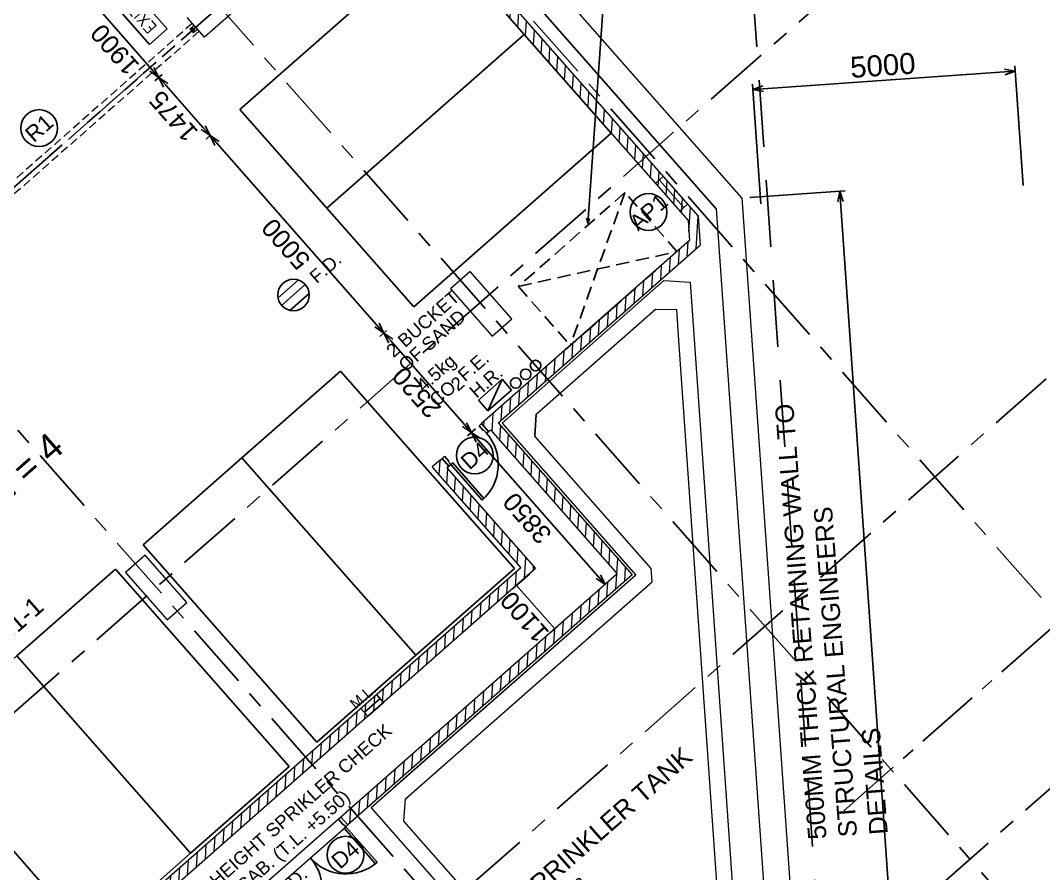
# Model space of a CAD drawing. Header units: millimetres. Extents: x 833681652 to 834427839, y 817425676 to 818089765.
# Drawn here: x 834360221 to 834379671, y 817967888 to 817984111 of the extents above; entities that cross this region are included whole.
import ezdxf
from ezdxf.enums import TextEntityAlignment as Align

# ---------------------------------------------------------------- set-up
doc = ezdxf.new("R2010")
doc.units = ezdxf.units.MM
doc.header["$LTSCALE"] = 100
for name, pattern in [('CENTER', [2, 1.25, -0.25, 0.25, -0.25]), ('Grid Line', [22.225, 12.7, -3.175, 3.175, -3.175]), ('Hidden', [9.525, 6.35, -3.175]), ('HIDDENX2', [19.05, 12.7, -6.35])]:
    doc.linetypes.add(name, pattern=pattern)
for name, color, linetype in [('A-COLS', 3, 'Continuous'), ('DLN020__', 6, 'Continuous'), ('DLN030_1', 1, 'Continuous'), ('DLN0401_', 7, 'Continuous'), ('DLN043__Room Name', 7, 'Continuous'), ('DLN052__', 7, 'Continuous'), ('DLN210__', 7, 'Continuous'), ('DLN220__', 7, 'Continuous'), ('DLN318__Louvres', 6, 'Continuous'), ('DLN323__Window & Door openings', 7, 'Continuous'), ('DLN580__', 4, 'Continuous'), ('DLN660', 1, 'Continuous'), ('DLN810__', 1, 'Continuous'), ('DLN910__', 3, 'Continuous'), ('FITDOOR', 7, 'Continuous'), ('HOZE REEL', 1, 'Continuous')]:
    doc.layers.add(name, color=color, linetype=linetype)
for name, color, linetype, lineweight in [('A-DOOR', 6, 'Continuous', 9), ('A-WALL', 7, 'Continuous', 9), ('DLN040__', 3, 'Continuous', 0)]:
    doc.layers.add(name, color=color, linetype=linetype, lineweight=lineweight)
doc.styles.add('romans', font='romans.shx')
doc.styles.get("Standard").update_dxf_attribs({"font": 'swiss.ttf'})
doc.styles.add('Swis721tBT', font='swissl.ttf')
doc.dimstyles.new('INTDIM', dxfattribs={"dimtxt": 200, "dimasz": 125, "dimexe": 100, "dimexo": 150, "dimgap": 80, "dimtad": 1, "dimdec": 0, "dimzin": 9, "dimdsep": 46, "dimtxsty": 'Swis721tBT', "dimblk": 'OPEN30', "dimcen": -125, "dimclrd": 256, "dimclre": 256, "dimclrt": 2, "dimaunit": 1, "dimadec": 1, "dimazin": 0, "dimtfac": 0.444444, "dimtdec": 0, "dimtix": 1, "dimtmove": 2, "dimatfit": 3, "dimldrblk": 'OPEN30', "dimfxl": 0, "dimtolj": 1, "dimlwd": -1, "dimlwe": -1, "dimarcsym": 0})
doc.dimstyles.new('INTDIM350', dxfattribs={"dimtxt": 350, "dimasz": 200, "dimexe": 100, "dimexo": 150, "dimgap": 100, "dimtad": 1, "dimdec": 0, "dimzin": 9, "dimdsep": 46, "dimtxsty": 'Swis721tBT', "dimblk": 'OPEN30', "dimcen": -125, "dimclrd": 256, "dimclre": 256, "dimclrt": 2, "dimaunit": 1, "dimadec": 1, "dimazin": 0, "dimtfac": 0.444444, "dimtdec": 0, "dimtix": 1, "dimtmove": 2, "dimatfit": 3, "dimldrblk": 'OPEN30', "dimfxl": 0, "dimtolj": 1, "dimlwd": -1, "dimlwe": -1, "dimarcsym": 0})
pattern_1 = [(86.3502, (834261331.75, 817978739.76), (-158.42802, 10.10571), [])]

# ---------------------------------------------------------------- blocks, each defined once
blk = doc.blocks.new('DLN_Parking - Parking - 2500 x 5000 _WL_-1233168-Car Park_B2_F')
at = {"layer": 'DLN660'}
for p, q in [((0, 0), (0, 5000)), ((0, 5000), (2500, 5000)), ((2500, 5000), (2500, 0)), ((2500, 0), (0, 0))]:
    blk.add_line(p, q, dxfattribs=at)
blk = doc.blocks.new('DLN_Parking - Parking - 2500 x 5000 _WL_-V2-Car Park_B2_F')
at = {"layer": 'DLN660'}
for p, q in [((2500, 0), (0, 0)), ((0, 0), (0, -5000)), ((2500, -5000), (2500, 0)), ((0, -5000), (2500, -5000))]:
    blk.add_line(p, q, dxfattribs=at)
blk = doc.blocks.new('DR1CD-flat-11')
at = {"layer": 'FITDOOR'}
for p, q in [((0, 0), (45, 0)), ((0, -900), (0, 0)), ((45, 0), (45, -900)), ((0, -900), (45, -900))]:
    blk.add_line(p, q, dxfattribs=at)
blk = doc.blocks.new('DR1CM-flat-11')
at = {"layer": 'FITDOOR', "color": 6}
blk.add_arc((0, 0), 900, 270, 0, dxfattribs=at)
blk = doc.blocks.new('DLN-Single Door - Opening 2 - 950 x2138 _WH_-1922936-Car Park_B2_F-flat-11')
at = {"layer": 'A-WALL', "lineweight": 25}
for p, q in [((-500, -100), (-500, 100)), ((500, -100), (500, 100))]:
    blk.add_line(p, q, dxfattribs=at)
at = {"layer": 'FITDOOR'}
for p, q in [((-438, 100), (-500, 100)), ((-500, 62), (-500, 100)), ((-488, 62), (-500, 62)), ((-438, -25), (-438, 100)), ((437, 100), (500, 100)), ((437, -25), (437, 100)), ((488, 62), (500, 62)), ((500, 62), (500, 100)), ((-500, -100), (-500, -63)), ((-488, -63), (-500, -63)), ((-450, -100), (-500, -100)), ((-450, -100), (-450, -25)), ((-438, -25), (-450, -25)), ((437, -25), (450, -25)), ((450, -100), (450, -25)), ((450, -100), (500, -100)), ((488, -63), (500, -63)), ((500, -100), (500, -63))]:
    blk.add_line(p, q, dxfattribs=at)
at = {"layer": 'A-WALL'}
for name in ['DR1CD-flat-11', 'DR1CM-flat-11']:
    blk.add_blockref(name, (-450, -100), dxfattribs=at)
blk = doc.blocks.new('DLN-Single Door - Opening 5 -  950 x 2025 _WH_-1665005-Car Park_B2_F-flat-11')
at = {"layer": 'A-WALL'}
blk.add_blockref('DLN-Single Door - Opening 2 - 950 x2138 _WH_-1922936-Car Park_B2_F-flat-11', (5, 0), dxfattribs=at)
blk = doc.blocks.new('_Open30')
at = {"color": 0, "linetype": 'ByBlock', "lineweight": -2}
for p, q in [((-1, 0.268), (0, 0)), ((0, 0), (-1, -0.268)), ((0, 0), (-1, 0))]:
    blk.add_line(p, q, dxfattribs=at)
blk = doc.blocks.new('*D177')
at = {"layer": 'Defpoints', "color": 0}
for p in [(834373936, 817980735, 0), (834376943, 817964483), (834375081, 817964353, 0)]:
    blk.add_point(p, dxfattribs=at)
at = {"layer": 'DLN030_1', "linetype": 'Continuous'}
for p, q in [((834374086, 817980745), (834375897, 817980872)), ((834375811, 817980666), (834376929, 817964683)), ((834375231, 817964364), (834377042, 817964490))]:
    blk.add_line(p, q, dxfattribs=at)
at = {"layer": 'DLN030_1', "xscale": 200, "yscale": 200, "zscale": 200}
for p, rotation in [((834375797, 817980865), 94.0003522540779), ((834376943, 817964483), 274.0003522540779)]:
    blk.add_blockref('_Open30', p, dxfattribs=dict(at, rotation=rotation))
blk = doc.blocks.new('*D176')
at = {"layer": 'Defpoints', "color": 0}
for p in [(834379130, 817983147), (834379293, 817980821, 0), (834374305, 817980472, 0)]:
    blk.add_point(p, dxfattribs=at)
at = {"layer": 'DLN030_1', "linetype": 'Continuous'}
for p, q in [((834374342, 817982812), (834378931, 817983133)), ((834379282, 817980970), (834379123, 817983246)), ((834374295, 817980622), (834374136, 817982898))]:
    blk.add_line(p, q, dxfattribs=at)
at = {"layer": 'DLN030_1', "xscale": 200, "yscale": 200, "zscale": 200}
for p, rotation in [((834379130, 817983147), 3.998789633667686), ((834374142, 817982798), 183.9987896336677)]:
    blk.add_blockref('_Open30', p, dxfattribs=dict(at, rotation=rotation))
at = {"layer": 'DLN030_1', "color": 2, "insert": (834376616, 817983257), "char_height": 400, "attachment_point": 5, "rotation": 3.9988, "style": 'Swis721tBT'}
blk.add_mtext('\\A1;5000', dxfattribs=at)
blk = doc.blocks.new('FSHR-V02')
for p, q in [((0, 0), (600, -273)), ((0, 0), (600, 0)), ((0, -273), (0, 0)), ((600, 0), (600, -273)), ((600, -273), (0, -273))]:
    blk.add_line(p, q)
blk = doc.blocks.new('DR1CD')
at = {"layer": 'FITDOOR'}
for p, q in [((0, 1), (45, 1)), ((0, 1), (0, 0)), ((45, 0), (45, 1)), ((0, 0), (45, 0))]:
    blk.add_line(p, q, dxfattribs=at)
blk = doc.blocks.new('DR2M')
at = {"layer": 'FITDOOR', "color": 6}
for centre, start, end in [((0, 0), 0, 90), ((1, 0), 90, 180)]:
    blk.add_arc(centre, 0.5, start, end, dxfattribs=at)
blk = doc.blocks.new('DR1AD')
at = {"layer": 'FITDOOR'}
for p, q in [((-45, 1), (0, 1)), ((-45, 1), (-45, 0)), ((0, 0), (0, 1)), ((-45, 0), (0, 0))]:
    blk.add_line(p, q, dxfattribs=at)
blk = doc.blocks.new('A$C35003EDD')
at = {"layer": 'A-WALL', "color": 1}
for p, q in [((834369048, 817977893), (834367716, 817976720)), ((834367839, 817976562), (834369190, 817977751))]:
    blk.add_line(p, q, dxfattribs=at)
at = {"layer": 'A-WALL'}
for p, q in [((834369227, 817977784), (834369095, 817977934)), ((834368382, 817977307), (834368420, 817977340)), ((834367801, 817976529), (834367669, 817976679))]:
    blk.add_line(p, q, dxfattribs=at)
at = {"layer": 'FITDOOR'}
for p, q in [((834369048, 817977893), (834369095, 817977934)), ((834369147, 817977780), (834369048, 817977893)), ((834369120, 817977906), (834369095, 817977934)), ((834369111, 817977898), (834369120, 817977906)), ((834369147, 817977780), (834369157, 817977789)), ((834369190, 817977751), (834369157, 817977789)), ((834369190, 817977751), (834369227, 817977784)), ((834369194, 817977804), (834369203, 817977812)), ((834369227, 817977784), (834369203, 817977812)), ((834367716, 817976720), (834367669, 817976679)), ((834367743, 817976595), (834367669, 817976679)), ((834367815, 817976608), (834367716, 817976720)), ((834367752, 817976603), (834367743, 817976595)), ((834367785, 817976565), (834367776, 817976557)), ((834367801, 817976529), (834367776, 817976557)), ((834367839, 817976562), (834367801, 817976529)), ((834367815, 817976608), (834367806, 817976600)), ((834367839, 817976562), (834367806, 817976600))]:
    blk.add_line(p, q, dxfattribs=at)
at = {"layer": 'FITDOOR', "xscale": -1800, "yscale": 1800, "zscale": 1800, "rotation": 221.3501958251704}
blk.add_blockref('DR2M', (834367839, 817976562), dxfattribs=at)
at = {"layer": 'FITDOOR', "xscale": -1, "yscale": 900.0000000000001, "rotation": 221.3501958251704}
for name, p in [('DR1AD', (834369190, 817977751)), ('DR1CD', (834367839, 817976562))]:
    blk.add_blockref(name, p, dxfattribs=at)
blk = doc.blocks.new('A$C2F682C50')
at = {"layer": 'DLN810__', "color": 6}
for p, q in [((834340351, 818005460), (834339968, 818005123)), ((834340485, 818005373), (834340034, 818004977)), ((834340558, 818005206), (834340191, 818004883))]:
    blk.add_line(p, q, dxfattribs=at)
blk.add_circle((834340260, 818005175), 300, dxfattribs=at)
blk = doc.blocks.new('FSEX')
at = {"layer": 'DLN580__'}
for p, q in [((0, 0.5), (0, 0)), ((0, 0.5), (1, 0.5)), ((1, 0.5), (1, 0)), ((0, 0), (1, 0))]:
    blk.add_line(p, q, dxfattribs=at)
at = {"layer": 'DLN580__', "style": 'romans'}
blk.add_text('EXIT', height=0.25, dxfattribs=at).set_placement((0.5, 0.25), align=Align.MIDDLE)
blk = doc.blocks.new('*D223')
at = {"layer": 'Defpoints', "color": 0}
for p in [(834370015, 817973686, 0), (834370742, 817972860, 0), (834370378, 817972540)]:
    blk.add_point(p, dxfattribs=at)
at = {"layer": 'DLN030_1', "linetype": 'Continuous'}
for p, q in [((834369902, 817973587), (834369576, 817973300)), ((834369651, 817973366), (834370378, 817972540)), ((834370629, 817972761), (834370303, 817972474))]:
    blk.add_line(p, q, dxfattribs=at)
at = {"layer": 'DLN030_1', "color": 2, "insert": (834369805, 817972768), "char_height": 350, "attachment_point": 5, "rotation": 131.3502, "style": 'Swis721tBT'}
blk.add_mtext('\\A1;1100', dxfattribs=at)
blk = doc.blocks.new('*D279')
at = {"layer": 'Defpoints', "color": 0}
for p in [(834361755, 817984596), (834363025, 817983182), (834362851, 817983029)]:
    blk.add_point(p, dxfattribs=at)
at = {"layer": 'DLN030_1', "linetype": 'Continuous'}
for p, q in [((834361643, 817984497), (834361521, 817984389)), ((834361728, 817984305), (834362719, 817983179)), ((834362912, 817983083), (834362776, 817982963))]:
    blk.add_line(p, q, dxfattribs=at)
at = {"layer": 'DLN030_1', "xscale": 200, "yscale": 200, "zscale": 200}
for p, rotation in [((834361596, 817984456), 131.3502635480299), ((834362851, 817983029), 311.3502635480299)]:
    blk.add_blockref('_Open30', p, dxfattribs=dict(at, rotation=rotation))
at = {"layer": 'DLN030_1', "color": 2, "insert": (834362013, 817983557), "char_height": 350, "attachment_point": 5, "rotation": 131.3503, "style": 'Swis721tBT'}
blk.add_mtext('\\A1;1900', dxfattribs=at)
blk = doc.blocks.new('*D280')
at = {"layer": 'Defpoints', "color": 0}
for p in [(834363025, 817983182), (834363826, 817981921), (834363956, 817982035)]:
    blk.add_point(p, dxfattribs=at)
at = {"layer": 'DLN030_1', "linetype": 'Continuous'}
for p, q in [((834362912, 817983083), (834362776, 817982963)), ((834362983, 817982879), (834363694, 817982071)), ((834363843, 817981936), (834363751, 817981855))]:
    blk.add_line(p, q, dxfattribs=at)
at = {"layer": 'DLN030_1', "xscale": 200, "yscale": 200, "zscale": 200}
for p, rotation in [((834362851, 817983029), 131.3502635480299), ((834363826, 817981921), 311.3502635480299)]:
    blk.add_blockref('_Open30', p, dxfattribs=dict(at, rotation=rotation))
at = {"layer": 'DLN030_1', "color": 2, "insert": (834363129, 817982290), "char_height": 350, "attachment_point": 5, "rotation": 131.3503, "style": 'Swis721tBT'}
blk.add_mtext('\\A1;1475', dxfattribs=at)
blk = doc.blocks.new('*D281')
at = {"layer": 'Defpoints', "color": 0}
for p in [(834363956, 817982035), (834367295, 817978312), (834367130, 817978167)]:
    blk.add_point(p, dxfattribs=at)
at = {"layer": 'DLN030_1', "linetype": 'Continuous'}
for p, q in [((834363843, 817981936), (834363751, 817981855)), ((834363958, 817981771), (834366998, 817978318)), ((834367182, 817978213), (834367055, 817978101))]:
    blk.add_line(p, q, dxfattribs=at)
at = {"layer": 'DLN030_1', "xscale": 200, "yscale": 200, "zscale": 200}
for p, rotation in [((834363826, 817981921), 131.3502635480299), ((834367130, 817978167), 311.3502635480299)]:
    blk.add_blockref('_Open30', p, dxfattribs=dict(at, rotation=rotation))
at = {"layer": 'DLN030_1', "color": 2, "insert": (834365268, 817979859), "char_height": 350, "attachment_point": 5, "rotation": 131.3503, "style": 'Swis721tBT'}
blk.add_mtext('\\A1;5000', dxfattribs=at)
blk = doc.blocks.new('*D282')
at = {"layer": 'Defpoints', "color": 0}
for p in [(834367295, 817978312), (834368794, 817976276), (834368986, 817976445, 0)]:
    blk.add_point(p, dxfattribs=at)
at = {"layer": 'DLN030_1', "linetype": 'Continuous'}
for p, q in [((834367182, 817978213), (834367055, 817978101)), ((834367262, 817978017), (834368662, 817976426)), ((834368873, 817976345), (834368719, 817976210))]:
    blk.add_line(p, q, dxfattribs=at)
at = {"layer": 'DLN030_1', "xscale": 200, "yscale": 200, "zscale": 200}
for p, rotation in [((834367130, 817978167), 131.3502635480299), ((834368794, 817976276), 311.3502635480299)]:
    blk.add_blockref('_Open30', p, dxfattribs=dict(at, rotation=rotation))
at = {"layer": 'DLN030_1', "color": 2, "insert": (834367752, 817977037), "char_height": 350, "attachment_point": 5, "rotation": 131.3503, "style": 'Swis721tBT'}
blk.add_mtext('\\A1;2520', dxfattribs=at)
blk = doc.blocks.new('*D283')
at = {"layer": 'Defpoints', "color": 0}
for p in [(834368986, 817976445, 0), (834371338, 817973385), (834371377, 817973420, 0)]:
    blk.add_point(p, dxfattribs=at)
at = {"layer": 'DLN030_1', "linetype": 'Continuous'}
for p, q in [((834368873, 817976345), (834368719, 817976210)), ((834368926, 817976126), (834371206, 817973536)), ((834371265, 817973321), (834371263, 817973319))]:
    blk.add_line(p, q, dxfattribs=at)
at = {"layer": 'DLN030_1', "xscale": 200, "yscale": 200, "zscale": 200}
for p, rotation in [((834368794, 817976276), 131.3502635480299), ((834371338, 817973385), 311.3502635480299)]:
    blk.add_blockref('_Open30', p, dxfattribs=dict(at, rotation=rotation))
at = {"layer": 'DLN030_1', "color": 2, "insert": (834369856, 817974646), "char_height": 350, "attachment_point": 5, "rotation": 131.3503, "style": 'Swis721tBT'}
blk.add_mtext('\\A1;3850', dxfattribs=at)

msp = doc.modelspace()

# ---------------------------------------------------------------- hatches: boundary and pattern name
at = {"layer": 'A-WALL'}
h = msp.add_hatch(dxfattribs=at)
h.set_pattern_fill('ANSI31', scale=50)
h.set_pattern_definition(pattern_1)
h.paths.add_polyline_path([(834366444.9, 817968811.9), (834371849.8, 817973568.6), (834369305.8, 817976459.2), (834373146.6, 817979839.4), (834373108.2, 817980388), (834368180.5, 817985987.3), (834368030.3, 817985855.2), (834372913.4, 817980306.6), (834372940.2, 817979924.2), (834368986, 817976444.2), (834369118.2, 817976294.1), (834369155.7, 817976327.1), (834371567.5, 817973586.6), (834366312.7, 817968962)])
h = msp.add_hatch(dxfattribs=at)
h.set_pattern_fill('ANSI31', scale=50)
h.set_pattern_definition(pattern_1)
h.paths.add_polyline_path([(834361480.6, 817962040.8), (834361630.7, 817962172.9), (834359580.5, 817964502.5), (834361307.1, 817966022), (834361340.1, 817965984.5), (834361490.3, 817966116.6), (834361457.2, 817966154.1), (834370015, 817973685.7), (834368330, 817975600.4), (834368367.5, 817975633.4), (834368235.4, 817975783.5), (834368047.7, 817975618.4), (834369732.8, 817973703.7), (834359448.4, 817964652.6), (834357006.1, 817967427.7), (834356855.7, 817967295.9)])

# ---------------------------------------------------------------- linework, layer by layer
at = {"layer": 'A-COLS', "lineweight": 18}
for p, q in [((834373935.9, 817980734.9, 0), (834339456.5, 818019912, -0.1)), ((834339080.9, 818019582, -0.1), (834373448.9, 817980531.4)), ((834373448.9, 817980531.4), (834339081.2, 818019581.6, -0.1)), ((834364618.9, 817984585.2), (834363718.1, 817983792.4)), ((834363718.1, 817983792.4), (834363387.7, 817984167.7)), ((834373935.9, 817980734.9), (834375081.5, 817964353.3)), ((834373448.9, 817980531.4), (834374565.4, 817964565.2)), ((834368769.4, 817979339.4), (834368394, 817979009)), ((834368769.4, 817979339.4), (834368394, 817979009)), ((834369562.2, 817978438.6), (834368769.4, 817979339.4)), ((834368394, 817979009), (834369186.8, 817978108.2)), ((834369186.8, 817978108.2), (834369562.2, 817978438.6)), ((834362593.9, 817973944.5), (834362218.6, 817973614.1)), ((834363386.7, 817973043.7), (834362593.9, 817973944.5)), ((834362218.6, 817973614.1), (834363011.4, 817972713.3)), ((834363011.4, 817972713.3), (834363386.7, 817973043.7))]:
    msp.add_line(p, q, dxfattribs=at)
at = {"layer": 'A-DOOR'}
msp.add_line((834372366.4, 817981079.7), (834372830, 817980552.9), dxfattribs=at)
for points in [[(834372441.5, 817981145.8, 0), (834372291.3, 817981013.6, 0)], [(834372441.5, 817981145.8, 0), (834372291.3, 817981013.6, 0)], [(834372905.1, 817980619, 0), (834372755, 817980486.8, 0)], [(834372905.1, 817980619, 0), (834372755, 817980486.8, 0)]]:
    msp.add_polyline3d(points, dxfattribs=at)
at = {"layer": 'A-WALL'}
for p, q in [((834340101.9, 818017892.1), (834373108, 817980388.4)), ((834343783.8, 818013405.7, -0.1), (834372913.2, 817980307, -0.1)), ((834372441.5, 817981145.8), (834372905.1, 817980619)), ((834373108, 817980388.4, -0.1), (834373146.4, 817979839.8, -0.1)), ((834372913.2, 817980307, -0.1), (834372940, 817979924.5, -0.1)), ((834372454.2, 817979164, -0.1), (834372955, 817979132.1, -0.1)), ((834372955, 817979132.1, -0.1), (834373955, 817964827.2, -0.1)), ((834370024.7, 817976626.2, -0.1), (834369997.7, 817976203, -0.1)), ((834369117.9, 817976294.4, -0.1), (834369155.5, 817976327.5, -0.1)), ((834369732.6, 817973704, -0.1), (834359448.2, 817964653, -0.1)), ((834370014.8, 817973686, -0.1), (834361457, 817966154.5, -0.1)), ((834366890.5, 817969138.1, -0.1), (834372111.9, 817963205.2, -0.1))]:
    msp.add_line(p, q, dxfattribs=at)
at = {"layer": 'A-WALL', "linetype": 'Hidden', "ltscale": 0.25}
for p, q in [((834363486.8, 817984055.1), (834358232, 817979430.5)), ((834363619, 817983905), (834358364.2, 817979280.4))]:
    msp.add_line(p, q, dxfattribs=at)
at = {"layer": 'A-WALL', "lineweight": 18}
for p, q in [((834372940, 817979924.5, -0.1), (834368985.8, 817976444.6, -0.1)), ((834369305.6, 817976459.6, -0.1), (834373146.4, 817979839.8, -0.1)), ((834372454.2, 817979164, -0.1), (834369376.2, 817976455.1, -0.1)), ((834370024.7, 817976626.2, -0.1), (834372293.3, 817978622.8, -0.1)), ((834372293.3, 817978622.8, -0.1), (834372690.6, 817978612.1, -0.1)), ((834372690.6, 817978612.1, -0.1), (834372731.7, 817978024.3, -0.1)), ((834372731.7, 817978024.3, -0.1), (834373649.8, 817964891.6, -0.1)), ((834369997.7, 817976203, -0.1), (834370024.7, 817976626.2, -0.1)), ((834369155.5, 817976327.5, -0.1), (834371567.3, 817973587, -0.1)), ((834369305.6, 817976459.6, -0.1), (834371849.6, 817973569, -0.1)), ((834369376.2, 817976455.1, -0.1), (834371920.1, 817973564.5, -0.1)), ((834372212.3, 817973686.6, -0.1), (834369997.7, 817976203, -0.1)), ((834368197.6, 817975750.9, -0.1), (834368049.4, 817975620.4, -0.1)), ((834368197.6, 817975750.9, -0.1), (834368235.1, 817975783.9, -0.1)), ((834368047.5, 817975618.8, -0.1), (834369732.6, 817973704, -0.1)), ((834368329.7, 817975600.7, -0.1), (834368404.8, 817975666.8, -0.1)), ((834368329.7, 817975600.7, -0.1), (834370014.8, 817973686, -0.1)), ((834371567.3, 817973587, -0.1), (834366312.5, 817968962.4)), ((834371849.6, 817973569, -0.1), (834366444.6, 817968812.2)), ((834371920.1, 817973564.5, -0.1), (834366890.5, 817969138.1, -0.1)), ((834372229.8, 817973437.4, -0.1), (834372212.3, 817973686.6, -0.1)), ((834371716.7, 817973385.4, -0.1), (834367340.9, 817969534.4, -0.1)), ((834367539.1, 817969309.2, -0.1), (834372229.8, 817973437.4, -0.1)), ((834367512.1, 817968886, -0.1), (834367539.1, 817969309.2, -0.1)), ((834371973.8, 817963816.3, -0.1), (834367512.1, 817968886, -0.1))]:
    msp.add_line(p, q, dxfattribs=at)
at = {"layer": 'DLN020__', "linetype": 'Grid Line'}
for p, q in [((834382561.3, 817969798.3), (834318796.6, 818042251.8)), ((834379333.4, 817966957.5), (834315568.7, 818039411)), ((834373177.8, 817961540), (834309413.1, 818033993.6)), ((834372687.4, 817992019.1), (834303349.5, 817930996.4)), ((834377642.3, 817986389), (834308304.5, 817925366.3)), ((834383059.8, 817980233.3), (834313721.9, 817919210.7)), ((834386957.6, 817975804.3), (834317619.8, 817914781.7))]:
    msp.add_line(p, q, dxfattribs=at)
at = {"layer": 'DLN0401_', "color": 0}
for centre in [(834360576, 817982064.8), (834372160.8, 817980468.6), (834368858.1, 817975838.5, 0.1), (834366398.7, 817968246.1, 0.1)]:
    msp.add_circle(centre, 350, dxfattribs=at)
at = {"layer": 'DLN052__', "color": 3, "linetype": 'CENTER', "ltscale": 10}
msp.add_line((834382820.2, 817975193.6, 0), (834375828.4, 817969040.3, 0), dxfattribs=at)
at = {"layer": 'DLN210__', "lineweight": 13}
for points in [[(834372291.3, 817981013.6, 0), (834372441.5, 817981145.8, 0)], [(834372755, 817980486.8, 0), (834372905.1, 817980619, 0)]]:
    msp.add_polyline3d(points, dxfattribs=at)
at = {"layer": 'DLN220__', "color": 3, "linetype": 'Hidden', "ltscale": 0.5}
msp.add_line((834363515.4, 817983947), (834358335.6, 817979388.5), dxfattribs=at)
at = {"layer": 'DLN220__', "color": 4, "linetype": 'HIDDENX2', "ltscale": 0.2}
for p, q in [((834371713.3, 817980837.9, -0.1), (834370674.9, 817977931.1, 0.1)), ((834371713.3, 817980837.9, -0.1), (834370674.9, 817977931.1, 0.1)), ((834369686.5, 817979054.1, 0.1), (834372701.7, 817979714.8)), ((834369686.5, 817979054.1, 0.1), (834372701.7, 817979714.8)), ((834370299.5, 817977600.7), (834372551.6, 817979582.7))]:
    msp.add_line(p, q, dxfattribs=at)
at = {"layer": 'DLN220__'}
msp.add_lwpolyline([(834363585.9, 817983942.5), (834363510.9, 817983876.5), (834363494.4, 817983895.2), (834363531.9, 817983928.3), (834363498.9, 817983965.8), (834363461.3, 817983932.8), (834363444.8, 817983951.5), (834363519.9, 817984017.6)], close=True, dxfattribs=at)
at = {"layer": 'DLN220__', "color": 4, "linetype": 'HIDDENX2', "ltscale": 0.2, "elevation": -0.1}
msp.add_lwpolyline([(834371713.3, 817980837.9), (834369686.5, 817979054.1), (834370674.9, 817977931.1), (834372701.7, 817979714.8)], close=True, dxfattribs=at)
msp.add_lwpolyline([(834371713.3, 817980837.9), (834369686.5, 817979054.1), (834370674.9, 817977931.1), (834372701.7, 817979714.8)], close=True, dxfattribs=at)
at = {"layer": 'DLN318__Louvres'}
for p, q in [((834366692.3, 817971028.4, -0.1), (834366992.6, 817971292.6, -0.1)), ((834367124.7, 817971142.5, -0.1), (834366992.6, 817971292.6, -0.1)), ((834366824.4, 817970878.2, -0.1), (834366692.3, 817971028.4, -0.1)), ((834366758.3, 817970953.3, -0.1), (834367058.6, 817971217.6, -0.1)), ((834366824.4, 817970878.2, -0.1), (834367124.7, 817971142.5, -0.1))]:
    msp.add_line(p, q, dxfattribs=at)
at = {"layer": 'DLN580__'}
for centre in [(834370013, 817977547.8, -0.1), (834370013, 817977547.8, -0.1), (834369825.3, 817977382.6, -0.1), (834369825.3, 817977382.6, -0.1), (834369637.6, 817977217.5, -0.1), (834369637.6, 817977217.5, -0.1)]:
    msp.add_circle(centre, 100, dxfattribs=at)
at = {"layer": 'DLN910__', "color": 5, "linetype": 'HIDDENX2'}
msp.add_line((834378337.3, 817924695.8), (834370736.1, 818033425.8), dxfattribs=at)
msp.add_line((834378337.3, 817924695.8), (834370736.1, 818033425.8), dxfattribs=at)

# ---------------------------------------------------------------- block references
at = {"layer": 'DLN323__Window & Door openings'}
for name, p, rotation in [('DLN-Single Door - Opening 5 -  950 x 2025 _WH_-1665005-Car Park_B2_F-flat-11', (834368672.8, 817976035.9, -0.1), 41.35026354792093), ('A$C35003EDD', (-1816, -9958.1), 6.771992559802584e-05)]:
    msp.add_blockref(name, p, dxfattribs=dict(at, rotation=rotation))
at = {"layer": 'DLN580__', "xscale": 900, "yscale": 900, "zscale": 900, "rotation": 131.3501958028609}
msp.add_blockref('FSEX', (834363009.6, 817983951.4, -0.3), dxfattribs=at)
at = {"layer": 'DLN580__', "xscale": -1, "rotation": 41.35026351806887}
msp.add_blockref('FSHR-V02', (834369377, 817977286.7, -0.1), dxfattribs=at)
at = {"layer": 'DLN660'}
for name, p, rotation in [('DLN_Parking - Parking - 2500 x 5000 _WL_-V2-Car Park_B2_F', (834366044.9, 817980543), 131.3438051770923), ('DLN_Parking - Parking - 2500 x 5000 _WL_-1233168-Car Park_B2_F', (834367734.5, 817972038.9), 41.35026354791786), ('DLN_Parking - Parking - 2500 x 5000 _WL_-1233168-Car Park_B2_F', (834365857.8, 817970387.2), 41.35026354791786)]:
    msp.add_blockref(name, p, dxfattribs=dict(at, rotation=rotation))
at = {"layer": 'DLN660', "xscale": -1}
for name, p, rotation in [('DLN_Parking - Parking - 2500 x 5000 _WL_-V2-Car Park_B2_F', (834366044.9, 817980543), 131.3567219179268), ('DLN_Parking - Parking - 2500 x 5000 _WL_-1233168-Car Park_B2_F', (834365332.3, 817969924.8), 41.35026349907999), ('DLN_Parking - Parking - 2500 x 5000 _WL_-1233168-Car Park_B2_F', (834363455.6, 817968273.1), 41.35026349907999), ('DLN_Parking - Parking - 2500 x 5000 _WL_-1233168-Car Park_B2_F', (834361578.9, 817966621.5), 41.35026349907999)]:
    msp.add_blockref(name, p, dxfattribs=dict(at, rotation=rotation))
at = {"layer": 'HOZE REEL', "rotation": 6.771992559802584e-05}
msp.add_blockref('A$C2F682C50', (26118.4, -27272.3), dxfattribs=at)

# ---------------------------------------------------------------- texts
at = {"layer": 'DLN0401_', "style": 'Swis721tBT'}
for s, p in [('R1', (834360576, 817982064.8)), ('AP1', (834372160.8, 817980468.6)), ('D4', (834368858.1, 817975838.5, 0.1)), ('D4', (834366398.7, 817968246.1, 0.1))]:
    msp.add_text(s, height=300, rotation=41.3502, dxfattribs=at).set_placement(p, align=Align.MIDDLE_CENTER)
at = {"layer": 'DLN040__', "insert": (834375199.2, 817968522.5, -0.1), "char_height": 350, "width": 8442.497, "attachment_point": 1, "rotation": 94.39216}
msp.add_mtext('500MM THICK RETAINING WALL TO STRUCTURAL ENGINEERS DETAILS', dxfattribs=at)
at = {"layer": 'DLN040__', "rotation": 41.35026, "line_spacing_factor": 1.00667}
for s, insert, char_height, width, attachment_point in [('MOTORCYCLE \\PPARKING NOS. = 4', (834355520.5, 817972828.5, 0.2), 500, 20888.169, 1), ('HALF-HEIGHT SPRIKLER CHECK \\PMETER CAB. (T.L. +5.50)', (834363523.8, 817966581, -0.1), 250, 5534.481, 7)]:
    msp.add_mtext(s, dxfattribs=dict(at, insert=insert, char_height=char_height, width=width, attachment_point=attachment_point))
at = {"layer": 'DLN040__', "insert": (834357057.7, 817970965.6, 0.1), "char_height": 350, "attachment_point": 1, "rotation": 41.35026}
msp.add_mtext_dynamic_manual_height_columns('SMOKE VENT ABOVE FOR B1-1', width=4327.783, gutter_width=1, heights=[0], dxfattribs=at)
at = {"layer": 'DLN043__Room Name', "rotation": 41.35026, "line_spacing_factor": 1.00667}
for s, insert, char_height, width, attachment_point in [('M.L.', (834366869.1, 817971511.8, -0.1), 200, 2507.403, 3), ('SPRINKLER TANK 70m³', (834369632.2, 817967542.6, -0.1), 350, 5074.572, 1)]:
    msp.add_mtext(s, dxfattribs=dict(at, insert=insert, char_height=char_height, width=width, attachment_point=attachment_point))
at = {"layer": 'DLN580__', "style": 'Swis721tBT'}
for s, p in [('2 BUCKET', (834367312.6, 817977685.4)), ('OF SAND', (834367546.5, 817977419.6)), ('4.5kg', (834367885.4, 817977034.5)), ('CO  F.E.', (834368133.5, 817976752.6)), ('2', (834368539.1, 817977046))]:
    msp.add_text(s, height=250, rotation=41.3502, dxfattribs=at).set_placement(p)
at = {"layer": 'DLN580__'}
msp.add_text('H.R.', height=250, rotation=41.3502, dxfattribs=at).set_placement((834368892.7, 817976914.4))
at = {"layer": 'HOZE REEL', "color": 6, "char_height": 250, "attachment_point": 1, "rotation": 41.41814}
for insert in [(834365689.5, 817979282.2), (834365041.3, 817967591.4)]:
    msp.add_mtext_dynamic_manual_height_columns('F.D.', width=4603.783, gutter_width=1, heights=[0], dxfattribs=dict(at, insert=insert))

# ---------------------------------------------------------------- dimensions: what is measured, and where the dimension line sits
at = {"layer": 'DLN030_1'}
for base, p1, p2, angle, picture, middle in [((834362850.9, 817983029.2), (834361755.3, 817984596), (834363025, 817983182.5), 131.35026, '*D279', (834362013.2, 817983557.5)), ((834367129.7, 817978167.4), (834363955.7, 817982034.8), (834367294.5, 817978312.5), 131.35026, '*D281', (834365267.9, 817979859.3)), ((834368794.3, 817976276), (834367294.5, 817978312.5), (834368985.8, 817976444.6, -0.1), 131.35026, '*D282', (834367751.9, 817977036.8)), ((834370378, 817972540.3), (834370014.9, 817973686, -0.1), (834370741.5, 817972860.3, -0.1), 131.3502, '*D223', (834369804.6, 817972768.3))]:
    dim = msp.add_linear_dim(base=base, p1=p1, p2=p2, angle=angle, dimstyle='INTDIM350', dxfattribs=at)
    dim.commit()
    dim.dimension.update_dxf_attribs({"geometry": picture, "text_midpoint": middle})
dim = msp.add_aligned_dim(p1=(834374305.1, 817980472.1), p2=(834379292.9, 817980820.8), distance=2331.6, dimstyle='INTDIM', override={"dimtxt": 400, "dimasz": 200, "dimarcsym": 2}, dxfattribs=at)
dim.commit()
dim.dimension.update_dxf_attribs({"geometry": '*D176', "text_midpoint": (834376616.5, 817983257.2, -0.1)})
for base, p1, p2, text, picture, middle in [((834363826.4, 817981920.9), (834363025, 817983182.5), (834363955.7, 817982034.8), '1475', '*D280', (834363128.6, 817982290.2)), ((834371338.2, 817973385.4), (834368985.8, 817976444.6, -0.1), (834371377.5, 817973419.9, -0.1), '3850', '*D283', (834369856.2, 817974645.8))]:
    dim = msp.add_linear_dim(base=base, p1=p1, p2=p2, angle=131.35026, text=text, dimstyle='INTDIM350', dxfattribs=at)
    dim.commit()
    dim.dimension.update_dxf_attribs({"geometry": picture, "text_midpoint": middle})
dim = msp.add_aligned_dim(p1=(834373935.9, 817980734.9, 0), p2=(834375081.5, 817964353.3), distance=1865.7, text=' ', dimstyle='INTDIM', override={"dimtxt": 400, "dimasz": 200, "dimarcsym": 2}, dxfattribs=at)
dim.commit()
dim.dimension.update_dxf_attribs({"geometry": '*D177', "text_midpoint": (834376369.8, 817972674.2, -0.1)})

# ---------------------------------------------------------------- leaders
at = {"layer": 'DLN030_1', "color": 1}
msp.add_leader([(834371004.5, 817980248.6, 0), (834371315.8, 817984588.4, 0), (834371554.9, 817984798.8, 0)], dimstyle='INTDIM', override={"dimtxt": 100, "dimasz": 100, "dimgap": 30, "dimtad": 0, "dimarcsym": 2}, dxfattribs=at)

doc.saveas('drawing.dxf')
